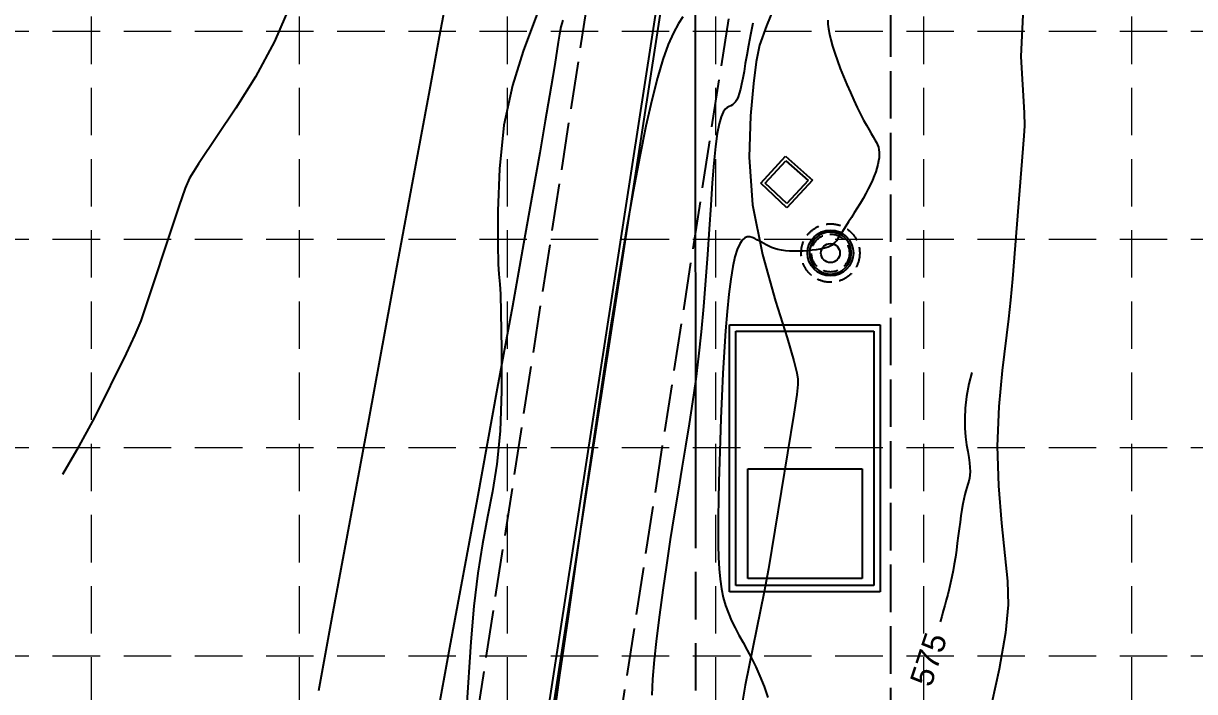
# Model space of a CAD drawing. Header units: inches. Extents: x 638 to 17512, y -393 to 10164.
# Drawn here: x 2408 to 3889, y 6157 to 7001 of the extents above; entities that cross this region are included whole.
import ezdxf
from ezdxf.enums import TextEntityAlignment as Align

# ---------------------------------------------------------------- set-up
doc = ezdxf.new("R2010")
doc.units = ezdxf.units.IN
doc.header["$LTSCALE"] = 600
doc.header["$MEASUREMENT"] = 0
for name, pattern in [('ADJOINERS', [2.85, 2.5, -0.05, 0.1, -0.05, 0.1, -0.05]), ('DASHED', [0.75, 0.5, -0.25]), ('ESMT', [0.13, 0.1, -0.03]), ('HIDDEN', [0.375, 0.25, -0.125])]:
    doc.linetypes.add(name, pattern=pattern)
for name, color, linetype in [('Contour Lines Existing', 8, 'Continuous'), ('EC', 8, 'Continuous'), ('EXIST - SEWER', 1, 'Continuous'), ('GRID', 254, 'HIDDEN'), ('NEW - SEWER SERVICE', 5, 'Continuous'), ('s EASEMENTS', 8, 'ESMT'), ('s SURVEY - ADJOINERS', 7, 'ADJOINERS')]:
    doc.layers.add(name, color=color, linetype=linetype)
doc.styles.get("Standard").update_dxf_attribs({"font": 'ARIAL.TTF'})

msp = doc.modelspace()

# ---------------------------------------------------------------- linework, layer by layer
at = {"linetype": 'DASHED', "ltscale": 0.0625}
for radius in [37, 24]:
    msp.add_circle((3428.4, 6711, 6897.3), radius, dxfattribs=at)
at = {"ltscale": 0.0625}
for radius in [29, 12]:
    msp.add_circle((3428.4, 6711, 6897.3), radius, dxfattribs=at)
for start, end in [(0, 180), (180, 0)]:
    msp.add_arc((3428.4, 6711, 6897.3), 26.5, start, end, dxfattribs=at)
at = {"layer": 'Contour Lines Existing'}
for p, q in [((2943.2, 7035.6), (2933.6, 6984.4)), ((3241.8, 7009.6), (3236, 7001.1)), ((3087.4, 6997), (3085.5, 6987.8)), ((3089.8, 7005.5), (3087.4, 6997)), ((3236, 7001.1), (3229.8, 6989.6)), ((3330.1, 7001.8), (3327.2, 6987.1)), ((3425, 7005.6), (3425.3, 7000.2)), ((3425.3, 7000.2), (3426.1, 6994.3)), ((3426.1, 6994.3), (3427.3, 6987.7)), ((2933.6, 6984.4), (2921.1, 6916.8)), ((3085.5, 6987.8), (3083.9, 6977.8)), ((3229.8, 6989.6), (3223.2, 6974.7)), ((3327.2, 6987.1), (3324.7, 6973.6)), ((3427.3, 6987.7), (3428.9, 6980.4)), ((3428.9, 6980.4), (3431.1, 6972.4)), ((3082.2, 6966.4), (3080, 6952.4)), ((3083.9, 6977.8), (3082.2, 6966.4)), ((3223.2, 6974.7), (3216.5, 6955.8)), ((3324.7, 6973.6), (3322.6, 6961.4)), ((3431.1, 6972.4), (3433.9, 6963.6)), ((3433.9, 6963.6), (3437.2, 6954.2)), ((3080, 6952.4), (3077.1, 6934.1)), ((3216.5, 6955.8), (3209.6, 6932.5)), ((3320.7, 6950.5), (3319.1, 6940.7)), ((3322.6, 6961.4), (3320.7, 6950.5)), ((3437.2, 6954.2), (3440.9, 6944.3)), ((3077.1, 6934.1), (3073.1, 6909.9)), ((3319.1, 6940.7), (3317.5, 6932.1)), ((3440.9, 6944.3), (3445, 6934.2)), ((3445, 6934.2), (3449.2, 6924.1)), ((3209.6, 6932.5), (3202.4, 6904.5)), ((3316.1, 6924.6), (3314.6, 6918.3)), ((3317.5, 6932.1), (3316.1, 6924.6)), ((3449.2, 6924.1), (3453.6, 6914.1)), ((2921.1, 6916.8), (2903.6, 6822.2)), ((3073.1, 6909.9), (3067.7, 6878.3)), ((3202.4, 6904.5), (3194.9, 6871.4)), ((3309.9, 6904.9), (3308.2, 6902.1)), ((3311.6, 6908.5), (3309.9, 6904.9)), ((3313.1, 6912.9), (3311.6, 6908.5)), ((3314.6, 6918.3), (3313.1, 6912.9)), ((3453.6, 6914.1), (3458, 6904.4)), ((3458, 6904.4), (3462.4, 6895.2)), ((3295.1, 6892.8), (3292.6, 6889.1)), ((3297.6, 6894.9), (3295.1, 6892.8)), ((3300.1, 6896.1), (3297.6, 6894.9)), ((3302.3, 6897.1), (3300.1, 6896.1)), ((3304.5, 6898.3), (3302.3, 6897.1)), ((3306.4, 6899.9), (3304.5, 6898.3)), ((3308.2, 6902.1), (3306.4, 6899.9)), ((3462.4, 6895.2), (3466.5, 6886.8)), ((3067.7, 6878.3), (3060.7, 6837.6)), ((3287.6, 6874.5), (3285.2, 6862.2)), ((3290, 6883.2), (3287.6, 6874.5)), ((3292.6, 6889.1), (3290, 6883.2)), ((3466.5, 6886.8), (3470.4, 6879.2)), ((3470.4, 6879.2), (3474, 6872.6)), ((3194.9, 6871.4), (3187.1, 6832.9)), ((3285.2, 6862.2), (3282.9, 6845.8)), ((3474, 6872.6), (3477.2, 6866.9)), ((3477.2, 6866.9), (3480, 6862)), ((3480, 6862), (3482.5, 6857.8)), ((3282.9, 6845.8), (3280.8, 6824.8)), ((3482.5, 6857.8), (3484.7, 6854.1)), ((3484.7, 6854.1), (3486.5, 6850.8)), ((3486.5, 6850.8), (3487.9, 6847.7)), ((3487.9, 6847.7), (3489, 6844.7)), ((3060.7, 6837.6), (3051.7, 6786.3)), ((3187.1, 6832.9), (3178.8, 6788.9)), ((3489, 6844.7), (3489.7, 6841.7)), ((3490, 6831.4), (3489.4, 6827.4)), ((3489.7, 6841.7), (3490.2, 6838.6)), ((3490.2, 6835.1), (3490, 6831.4)), ((3490.2, 6838.6), (3490.2, 6835.1)), ((2903.6, 6822.2), (2878.7, 6687.9)), ((3280.8, 6824.8), (3278.8, 6799.8)), ((3487.2, 6818.5), (3485.7, 6813.7)), ((3488.5, 6823.1), (3487.2, 6818.5)), ((3489.4, 6827.4), (3488.5, 6823.1)), ((3481.6, 6803.3), (3479, 6797.8)), ((3483.8, 6808.6), (3481.6, 6803.3)), ((3485.7, 6813.7), (3483.8, 6808.6)), ((3051.7, 6786.3), (3040.3, 6722.8)), ((3178.8, 6788.9), (3170, 6738.9)), ((3278.8, 6799.8), (3276.9, 6771.7)), ((3473, 6786.1), (3469.6, 6780)), ((3476.2, 6792), (3473, 6786.1)), ((3479, 6797.8), (3476.2, 6792)), ((3276.9, 6771.7), (3274.9, 6741.2)), ((3466, 6773.8), (3462.3, 6767.7)), ((3469.6, 6780), (3466, 6773.8)), ((3454.9, 6755.8), (3451.4, 6750.3)), ((3458.6, 6761.7), (3454.9, 6755.8)), ((3462.3, 6767.7), (3458.6, 6761.7)), ((3274.9, 6741.2), (3272.8, 6709)), ((3448, 6745.1), (3444.9, 6740.3)), ((3451.4, 6750.3), (3448, 6745.1)), ((3170, 6738.9), (3160.7, 6682.6)), ((3316.8, 6727.2), (3313.6, 6722.5)), ((3320, 6730.1), (3316.8, 6727.2)), ((3323.2, 6731.3), (3320, 6730.1)), ((3326.4, 6731.4), (3323.2, 6731.3)), ((3329.5, 6730.7), (3326.4, 6731.4)), ((3332.6, 6729.4), (3329.5, 6730.7)), ((3335.5, 6727.9), (3332.6, 6729.4)), ((3338.4, 6726.3), (3335.5, 6727.9)), ((3341.3, 6724.6), (3338.4, 6726.3)), ((3435.9, 6726.5), (3434.1, 6724.3)), ((3437.8, 6729.2), (3435.9, 6726.5)), ((3439.8, 6732.3), (3437.8, 6729.2)), ((3442.2, 6736), (3439.8, 6732.3)), ((3444.9, 6740.3), (3442.2, 6736)), ((3040.3, 6722.8), (3026, 6643.9)), ((3310.5, 6715.6), (3307.6, 6706.1)), ((3313.6, 6722.5), (3310.5, 6715.6)), ((3344.2, 6722.9), (3341.3, 6724.6)), ((3347.2, 6721.2), (3344.2, 6722.9)), ((3350.5, 6719.6), (3347.2, 6721.2)), ((3353.9, 6718), (3350.5, 6719.6)), ((3357.7, 6716.6), (3353.9, 6718)), ((3361.8, 6715.5), (3357.7, 6716.6)), ((3366.3, 6714.5), (3361.8, 6715.5)), ((3371.4, 6713.8), (3366.3, 6714.5)), ((3376.7, 6713.4), (3371.4, 6713.8)), ((3382.4, 6713.3), (3376.7, 6713.4)), ((3388.1, 6713.3), (3382.4, 6713.3)), ((3393.9, 6713.5), (3388.1, 6713.3)), ((3399.6, 6713.9), (3393.9, 6713.5)), ((3405.1, 6714.5), (3399.6, 6713.9)), ((3410.3, 6715.1), (3405.1, 6714.5)), ((3415, 6715.8), (3410.3, 6715.1)), ((3419.2, 6716.6), (3415, 6715.8)), ((3422.7, 6717.5), (3419.2, 6716.6)), ((3425.7, 6718.4), (3422.7, 6717.5)), ((3428.2, 6719.5), (3425.7, 6718.4)), ((3430.4, 6720.8), (3428.2, 6719.5)), ((3432.3, 6722.4), (3430.4, 6720.8)), ((3434.1, 6724.3), (3432.3, 6722.4)), ((3272.8, 6709), (3270.5, 6676.2)), ((3307.6, 6706.1), (3304.8, 6693.8)), ((2878.7, 6687.9), (2844.3, 6501.4)), ((3160.7, 6682.6), (3150.8, 6619.9)), ((3304.8, 6693.8), (3302.2, 6678.1)), ((3270.5, 6676.2), (3267.9, 6643.3)), ((3302.2, 6678.1), (3299.8, 6659)), ((3299.8, 6659), (3297.7, 6637)), ((3026, 6643.9), (3007, 6539.9)), ((3267.9, 6643.3), (3265, 6611.3)), ((3297.7, 6637), (3295.7, 6612.5)), ((3150.8, 6619.9), (3140.2, 6550.8)), ((3265, 6611.3), (3261.7, 6580.7)), ((3295.7, 6612.5), (3294, 6586.1)), ((3261.7, 6580.7), (3258, 6551.4)), ((3294, 6586.1), (3292.4, 6558.5)), ((3140.2, 6550.8), (3129.1, 6476.9)), ((3258, 6551.4), (3254, 6523)), ((3292.4, 6558.5), (3291.1, 6530.2)), ((3607.1, 6560), (3603.4, 6545.5)), ((3007, 6539.9), (2981.3, 6399.7)), ((3603.4, 6545.5), (3600.5, 6529.6)), ((3254, 6523), (3249.7, 6495)), ((3291.1, 6530.2), (3289.9, 6501.8)), ((3600.5, 6529.6), (3598.9, 6514.9)), ((3598.9, 6514.9), (3598.3, 6501.6)), ((2844.3, 6501.4), (2797.8, 6250)), ((3249.7, 6495), (3245.2, 6467)), ((3289.9, 6501.8), (3288.9, 6473.9)), ((3598.3, 6501.6), (3598.5, 6489.5)), ((3598.5, 6489.5), (3599.4, 6478.5)), ((3129.1, 6476.9), (3117.9, 6400.5)), ((3599.4, 6478.5), (3600.6, 6468.7)), ((3245.2, 6467), (3240.5, 6438.8)), ((3288.9, 6473.9), (3288, 6447.1)), ((3600.6, 6468.7), (3602, 6460)), ((3602, 6460), (3603.3, 6452.3)), ((3288, 6447.1), (3287.3, 6422)), ((3603.3, 6452.3), (3604.3, 6445.6)), ((3604.3, 6445.6), (3604.9, 6439.8)), ((3240.5, 6438.8), (3235.7, 6409.9)), ((3604.8, 6430.3), (3604.3, 6426.2)), ((3605.1, 6434.7), (3604.8, 6430.3)), ((3604.9, 6439.8), (3605.1, 6434.7)), ((3287.3, 6422), (3286.7, 6399)), ((3602.4, 6418.6), (3601.1, 6414.6)), ((3603.4, 6422.4), (3602.4, 6418.6)), ((3604.3, 6426.2), (3603.4, 6422.4)), ((3117.9, 6400.5), (3106.8, 6323.7)), ((3235.7, 6409.9), (3230.7, 6379.9)), ((3598.5, 6405.5), (3597.2, 6400)), ((3599.8, 6410.3), (3598.5, 6405.5)), ((3601.1, 6414.6), (3599.8, 6410.3)), ((2981.3, 6399.7), (2946.7, 6211.8)), ((3286.7, 6399), (3286.3, 6378)), ((3594.7, 6386.6), (3593.5, 6378.9)), ((3595.9, 6393.7), (3594.7, 6386.6)), ((3597.2, 6400), (3595.9, 6393.7)), ((3230.7, 6379.9), (3225.8, 6348.6)), ((3286.3, 6378), (3286.2, 6359)), ((3592.4, 6370.7), (3591.2, 6362.2)), ((3593.5, 6378.9), (3592.4, 6370.7)), ((3286.2, 6359), (3286.3, 6341.7)), ((3591.2, 6362.2), (3590.1, 6353.3)), ((3225.8, 6348.6), (3220.9, 6316.5)), ((3286.3, 6341.7), (3286.7, 6326)), ((3588.9, 6344.3), (3587.7, 6335.3)), ((3590.1, 6353.3), (3588.9, 6344.3)), ((3586.4, 6326.5), (3585, 6317.8)), ((3587.7, 6335.3), (3586.4, 6326.5)), ((3106.8, 6323.7), (3096, 6248.6)), ((3220.9, 6316.5), (3216.3, 6284.6)), ((3286.7, 6326), (3287.6, 6311.6)), ((3287.6, 6311.6), (3288.9, 6298.6)), ((3585, 6317.8), (3583.5, 6309.5)), ((3288.9, 6298.6), (3290.6, 6286.6)), ((3581.9, 6301.5), (3580.3, 6293.8)), ((3583.5, 6309.5), (3581.9, 6301.5)), ((3216.3, 6284.6), (3212.2, 6253.4)), ((3290.6, 6286.6), (3292.9, 6275.5)), ((3578.5, 6286.4), (3576.8, 6279.1)), ((3580.3, 6293.8), (3578.5, 6286.4)), ((3292.9, 6275.5), (3295.8, 6265.2)), ((3574.9, 6272.1), (3573, 6265.2)), ((3576.8, 6279.1), (3574.9, 6272.1)), ((3212.2, 6253.4), (3208.5, 6223.7)), ((3295.8, 6265.2), (3299.3, 6255.5)), ((3299.3, 6255.5), (3303.3, 6246.1)), ((3571.1, 6258.4), (3569.2, 6251.6)), ((3573, 6265.2), (3571.1, 6258.4)), ((2797.8, 6250), (2780.7, 6157.4)), ((3096, 6248.6), (3085.8, 6177.3)), ((3303.3, 6246.1), (3307.8, 6237)), ((3569.2, 6251.6), (3567.3, 6244.9)), ((3208.5, 6223.7), (3205.6, 6196.5)), ((3307.8, 6237), (3312.7, 6227.9)), ((3312.7, 6227.9), (3317.8, 6218.6)), ((2946.7, 6211.8), (2901.2, 5965.3)), ((3317.8, 6218.6), (3323.1, 6209)), ((3323.1, 6209), (3328.5, 6198.8)), ((3205.6, 6196.5), (3203.5, 6172.2)), ((3328.5, 6198.8), (3333.9, 6187.9)), ((3333.9, 6187.9), (3339.2, 6176.1)), ((3085.8, 6177.3), (3076.5, 6112)), ((3203.5, 6172.2), (3202.4, 6151.9)), ((3339.2, 6176.1), (3344.4, 6163.1)), ((3344.4, 6163.1), (3349.2, 6149))]:
    msp.add_line(p, q, dxfattribs=at)
at = {"layer": 'EC', "color": 35}
for p, q in [((2745.5, 7025.4), (2725.1, 6978.4)), ((3063.1, 7029), (3052.6, 7001.3)), ((3361.6, 7032.7), (3347.5, 6998.3)), ((3671.7, 7012.3), (3669.4, 6959.4)), ((3052.6, 7001.3), (3039.7, 6966.1)), ((3347.5, 6998.3), (3338.8, 6973.9)), ((2725.1, 6978.4), (2700.9, 6933.7)), ((3039.7, 6966.1), (3026.3, 6922.8)), ((3338.8, 6973.9), (3334.4, 6952.8)), ((3334.4, 6952.8), (3331.1, 6925.5)), ((3669.4, 6959.4), (3673.4, 6888.4)), ((2700.9, 6933.7), (2676.3, 6894.1)), ((3026.3, 6922.8), (3015.4, 6872.5)), ((3331.1, 6925.5), (3327.3, 6884.7)), ((2676.3, 6894.1), (2629, 6823.8)), ((3327.3, 6884.7), (3325.7, 6832.2)), ((3673.4, 6888.4), (3673.8, 6872)), ((3015.4, 6872.5), (3009.6, 6817.4)), ((3673.8, 6872), (3673.2, 6859.1)), ((3673.2, 6859.1), (3658.8, 6678.5)), ((3325.7, 6832.2), (3330, 6772.1)), ((2629, 6823.8), (2622.6, 6813.7)), ((3009.6, 6817.4), (3007.5, 6764.5)), ((2617.8, 6805.6), (2612.3, 6793.2)), ((2622.6, 6813.7), (2617.8, 6805.6)), ((2612.3, 6793.2), (2604.1, 6769.8)), ((3330, 6772.1), (3342.4, 6709)), ((2604.1, 6769.8), (2555.9, 6625.2)), ((3007.5, 6764.5), (3007.5, 6722.4)), ((3007.5, 6722.4), (3008.2, 6697)), ((3008.2, 6697), (3008.9, 6684.4)), ((3342.4, 6709), (3358.8, 6650.2)), ((3008.9, 6684.4), (3010.2, 6671.8)), ((3010.2, 6671.8), (3010.9, 6658.9)), ((3658.8, 6678.5), (3656.2, 6651.5)), ((3010.9, 6658.9), (3012.3, 6589.4)), ((3358.8, 6650.2), (3373.6, 6603.6)), ((3656.2, 6651.5), (3653.7, 6627.9)), ((2555.9, 6625.2), (2548.6, 6607.4)), ((3653.7, 6627.9), (3645.7, 6562.5)), ((2548.6, 6607.4), (2537.6, 6584.1)), ((3373.6, 6603.6), (3382.3, 6574.7)), ((2537.6, 6584.1), (2497.3, 6503.2)), ((3012.3, 6589.4), (3012.2, 6536.9)), ((3382.3, 6574.7), (3386.1, 6559.6)), ((3386.1, 6559.6), (3387.1, 6551.7)), ((3387.1, 6551.7), (3387.2, 6544.7)), ((3645.7, 6562.5), (3641.4, 6516.8)), ((3012.2, 6536.9), (3010.4, 6485.7)), ((3387.2, 6544.7), (3385.7, 6532)), ((3385.7, 6532), (3382, 6507.2)), ((3382, 6507.2), (3350.1, 6311.8)), ((3641.4, 6516.8), (3639.3, 6467)), ((2497.3, 6503.2), (2475.2, 6462.2)), ((3010.4, 6485.7), (3006.5, 6444.1)), ((2475.2, 6462.2), (2456.9, 6431)), ((3639.3, 6467), (3640.8, 6416.6)), ((3006.5, 6444.1), (3000.9, 6409.7)), ((3640.8, 6416.6), (3644.6, 6369.3)), ((3000.9, 6409.7), (2994.5, 6377.5)), ((2994.5, 6377.5), (2988.1, 6343.5)), ((3644.6, 6369.3), (3649.1, 6328.7)), ((2988.1, 6343.5), (2982.2, 6306.1)), ((3649.1, 6328.7), (3652.4, 6296.2)), ((3350.1, 6311.8), (3344.6, 6282.5)), ((2982.2, 6306.1), (2977.2, 6264.5)), ((3344.6, 6282.5), (3320.7, 6164.6)), ((3652.4, 6296.2), (3653.1, 6266)), ((2977.2, 6264.5), (2973.4, 6219.3)), ((3653.1, 6266), (3649.7, 6230.6)), ((3649.7, 6230.6), (3641.7, 6185)), ((2973.4, 6219.3), (2968, 6135.9)), ((3641.7, 6185), (3617.2, 6072.6)), ((3320.7, 6164.6), (3298.1, 6030.6))]:
    msp.add_line(p, q, dxfattribs=at)
at = {"layer": 'EXIST - SEWER', "color": 7, "linetype": 'Continuous'}
for p, q in [((3340.3, 6799.2, 6892.6), (3371.4, 6833.4, 6893.4)), ((3371.4, 6833.4, 6893.4), (3405.9, 6803, 6893.4)), ((3345.9, 6799.4, 6892.6), (3371.8, 6827.8, 6893.3)), ((3371.8, 6827.8, 6893.4), (3400.2, 6802.7, 6893.4)), ((3400.2, 6802.7, 6893.3), (3373.1, 6773.7, 6892.6)), ((3405.9, 6803, 6893.4), (3373.3, 6768.1, 6892.6)), ((3403, 6805.8, 6893.4), (3402.9, 6805.7, 6893.4)), ((3373.3, 6768.1, 6892.6), (3340.3, 6799.2, 6892.6)), ((3373.1, 6773.7, 6892.6), (3345.9, 6799.4, 6892.6)), ((3403.2, 6800.1, 6893.4), (3403.3, 6800, 6893.4)), ((3370.4, 6770.8, 6892.6), (3370.4, 6770.8, 6892.6)), ((3376.1, 6771, 6892.6), (3376, 6771, 6892.6))]:
    msp.add_line(p, q, dxfattribs=at)
at = {"layer": 'EXIST - SEWER', "color": 7, "ltscale": 0.0625}
for p, q in [((3300.7, 6282.6, 6906.4), (3300.7, 6620.2, 6906.4)), ((3300.7, 6620.2, 6906.4), (3491.1, 6620.2, 6906.4)), ((3308.7, 6290.6, 6906.4), (3308.7, 6612.2, 6906.4)), ((3308.7, 6612.2, 6906.4), (3483.1, 6612.2, 6906.4)), ((3483.1, 6612.2, 6906.4), (3483.1, 6290.6, 6906.4)), ((3491.1, 6620.2, 6906.4), (3491.1, 6282.6, 6906.4)), ((3323.8, 6299.4, 6907), (3323.8, 6438, 6907)), ((3323.8, 6438, 6907), (3468.5, 6438, 6907)), ((3468.5, 6438, 6907), (3468.5, 6299.4, 6907)), ((3468.5, 6299.4, 6907), (3323.8, 6299.4, 6907)), ((3491.1, 6282.6, 6906.4), (3300.7, 6282.6, 6906.4)), ((3483.1, 6290.6, 6906.4), (3308.7, 6290.6, 6906.4))]:
    msp.add_line(p, q, dxfattribs=at)
at = {"layer": 'GRID', "color": 252, "linetype": 'HIDDEN', "lineweight": 0, "ltscale": 0.4}
for p, q in [((2493.1, 9889.9), (2493.1, 672.4)), ((2756.4, 9889.9), (2756.4, 672.4)), ((3019.6, 9889.9), (3019.6, 672.4)), ((3282.9, 9889.9), (3282.9, 672.4)), ((3546.1, 9889.9), (3546.1, 672.4)), ((3809.4, 9889.9), (3809.4, 672.4)), ((914.5, 6991.6), (17236, 6991.6)), ((914.5, 6728.4), (17236, 6728.4)), ((914.5, 6465.1), (17236, 6465.1)), ((914.5, 6201.9), (17236, 6201.9))]:
    msp.add_line(p, q, dxfattribs=at)
at = {"layer": 'NEW - SEWER SERVICE', "color": 7, "ltscale": 0.0625}
for p, q in [((3287.1, 7533.4, 93.2), (3027.1, 5849.6, 6760.7)), ((3293, 7532.5, 93.2), (3033, 5848.7, 6760.7))]:
    msp.add_line(p, q, dxfattribs=at)
at = {"layer": 's EASEMENTS'}
for p, q in [((3504.8, 4697.1), (3504.8, 8801.1)), ((3216.5, 7646.5), (2933.6, 5819.1)), ((3111.5, 5791.5), (3370.8, 7466.5))]:
    msp.add_line(p, q, dxfattribs=at)
at = {"layer": 's SURVEY - ADJOINERS'}
msp.add_line((3261.1, 1207.8), (3256.7, 8885.8), dxfattribs=at)

# ---------------------------------------------------------------- texts
at = {"layer": 'EC', "color": 35}
msp.add_text('575', height=28.8, rotation=71.7923, dxfattribs=at).set_placement((3552.4, 6197.3, 6900), align=Align.MIDDLE_CENTER)

doc.saveas('drawing.dxf')
